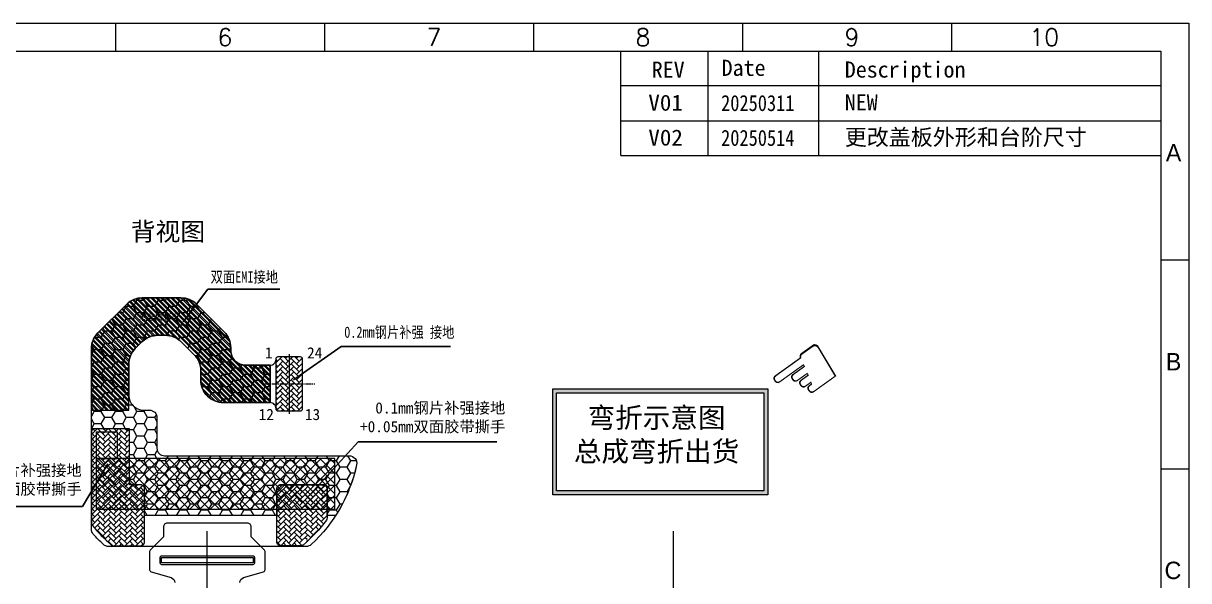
# Model space of a CAD drawing. Header units: millimetres. Extents: x 1134 to 2330, y -9 to 314.
# Drawn here: x 2174.1 to 2329.9, y 239.7 to 314.2 of the extents above; entities that cross this region are included whole.
import ezdxf
from ezdxf.enums import TextEntityAlignment as Align
from ezdxf.lldxf.tags import DXFTag

# ---------------------------------------------------------------- set-up
doc = ezdxf.new("R2010")
doc.units = ezdxf.units.MM
doc.linetypes.add('CENTER2', pattern=[1.125, 0.75, -0.125, 0.125, -0.125])
doc.linetypes.add('HIDDEN', pattern=[0.375, 0.25, -0.125])
doc.layers.get('0').update_dxf_attribs({"lineweight": 5})
for name, color, linetype, lineweight in [('COF', 110, 'Continuous', 5), ('DIM', 3, 'Continuous', 5), ('FPC', 50, 'Continuous', 5), ('ITO', 2, 'Continuous', 5), ('MFPC', 50, 'Continuous', 5), ('图框', 7, 'Continuous', 5)]:
    doc.layers.add(name, color=color, linetype=linetype, lineweight=lineweight)
doc.layers.add('EMI', color=5, linetype='Continuous')
doc.styles.add('C-E02$0$HZ', font='')
doc.styles.add('RD', font='ROMAND.shx', dxfattribs={"width": 0.8})
doc.styles.get("Standard").update_dxf_attribs({"font": 'txt', "bigfont": 'gbcbig.shx'})
doc.styles.add('宋体', font='')
doc.styles.add('汉字', font='')
doc.styles.get('C-E02$0$HZ').set_extended_font_data('SimSun')
doc.styles.get('宋体').set_extended_font_data('SimSun')
doc.styles.get('汉字').set_extended_font_data('SimSun')
tags = doc.linetypes.add('CENTER', pattern=[0.6, 0.375, -0.075, 0.075, -0.075]).pattern_tags.tags
tags[10:11] = [DXFTag(74, 4), DXFTag(75, 0), DXFTag(340, '0'), DXFTag(46, 1.0), DXFTag(50, 0.0), DXFTag(44, 0.0), DXFTag(45, 0.0)]
tags[8:9] = [DXFTag(74, 4), DXFTag(75, 0), DXFTag(340, '0'), DXFTag(46, 1.0), DXFTag(50, 0.0), DXFTag(44, 0.0), DXFTag(45, 0.0)]
tags[6:7] = [DXFTag(74, 4), DXFTag(75, 0), DXFTag(340, '0'), DXFTag(46, 1.0), DXFTag(50, 0.0), DXFTag(44, 0.0), DXFTag(45, 0.0)]
tags[4:5] = [DXFTag(74, 4), DXFTag(75, 0), DXFTag(340, '0'), DXFTag(46, 1.0), DXFTag(50, 0.0), DXFTag(44, 0.0), DXFTag(45, 0.0)]
doc.dimstyles.new('DIM', dxfattribs={"dimtxt": 1.5, "dimasz": 0.8, "dimexe": 0, "dimexo": 0.5, "dimgap": 0.11, "dimtad": 0, "dimzin": 1, "dimdsep": 46, "dimtxsty": 'RD', "dimcen": 0, "dimclrd": 256, "dimclre": 256, "dimclrt": 256, "dimadec": 0, "dimazin": 0, "dimtm": 1e-09, "dimtfac": 1, "dimtofl": 0, "dimtmove": 0, "dimatfit": 3, "dimfxl": 1, "dimlwe": -1, "dimarcsym": 0})
pattern_1 = [(45, (581.25087, 0), (7e-17, 0.71842049), [1.524, -0.508]), (135, (581.6101, 0.3592), (7e-17, 0.71842049), [1.524, -0.508])]

# ---------------------------------------------------------------- blocks, each defined once
blk = doc.blocks.new('R154GSM-001-PNL-V01-C')
at = {"layer": 'ITO', "color": 1, "linetype": 'CENTER', "lineweight": 0, "ltscale": 3}
for points in [[(469.83, 292.71), (469.83, 232.71)], [(492.82, 262.71), (446.84, 262.71)]]:
    blk.add_lwpolyline(points, dxfattribs=at)
at = {"layer": 'ITO', "lineweight": 5}
blk.add_lwpolyline([(457.74, 245.83, 0.061335), (462.95, 242.64, 0.106989), (466.26, 241.93), (473.4, 241.93, 0.106989), (476.71, 242.64, 0.061335), (481.92, 245.83, 0.568636), (478.89, 281.39, 0.02781), (474.72, 283.18, 0.063513), (472.66, 283.47), (466.99, 283.47, 0.063513), (464.93, 283.18, 0.02781), (460.77, 281.39, 0.568636)], format="xyb", close=True, dxfattribs=at)
blk.add_lwpolyline([(476.18, 242.43), (463.48, 242.43)], dxfattribs=at)
at = {"layer": 'ITO', "color": 1, "linetype": 'HIDDEN', "lineweight": 5}
blk.add_circle((469.83, 262.71), 19.56, dxfattribs=at)
blk = doc.blocks.new('R197NRK-001-POL-V01-C')
at = {"layer": 'DIM', "lineweight": 5}
blk.add_blockref('R154GSM-001-PNL-V01-C', (376.61, -0.92), dxfattribs=at)
blk = doc.blocks.new('SZ')
at = {"layer": 'FPC', "color": 1, "insert": (10.22, 1.21), "char_height": 13.2, "width": 13.2336, "attachment_point": 1, "rotation": 223.714, "style": 'C-E02$0$HZ'}
blk.add_mtext('{\\fWingdings|b0|i0|c2|p2;E}', dxfattribs=at)

msp = doc.modelspace()

# ---------------------------------------------------------------- hatches: boundary and pattern name
at = {"lineweight": 5}
h = msp.add_hatch(dxfattribs=at)
h.set_pattern_fill('ANSI32', color=251, scale=0.05, angle=540)
h.set_pattern_definition([(315, (3713.32086, -3e-13), (-0.3367596, -0.3367596), []), (315, (3713.54537, -3e-13), (-0.3367596, -0.3367596), [])])
edge = h.paths.add_edge_path()
edge.add_arc((2193.131, 269.499), 3, 45, 90, ccw=False)
edge.add_line((2195.252, 271.62), (2196.981, 269.891))
edge.add_arc((2194.859, 267.77), 3, 0, 45, ccw=False)
edge.add_line((2197.859, 267.77), (2197.859, 266.502))
edge.add_arc((2200.859, 266.502), 3, 180, 270)
edge.add_line((2200.859, 263.502), (2207.109, 263.502))
edge.add_line((2207.109, 263.502), (2207.109, 268.502))
edge.add_line((2207.109, 268.502), (2203.859, 268.502))
edge.add_arc((2203.859, 270.502), 2, 180, 270, ccw=False)
edge.add_line((2201.859, 270.502), (2201.859, 270.841))
edge.add_arc((2198.859, 270.841), 3, 360, 405)
edge.add_line((2200.981, 272.962), (2197.323, 276.62))
edge.add_arc((2195.202, 274.499), 3, 45, 90)
edge.add_line((2195.202, 277.499), (2190.038, 277.499))
edge.add_arc((2190.038, 274.499), 3, 90, 135)
edge.add_line((2187.917, 276.62), (2184.107, 272.81))
edge.add_arc((2186.228, 270.689), 3, 135, 180)
edge.add_line((2183.228, 270.689), (2183.228, 262.499))
edge.add_line((2183.228, 262.499), (2188.228, 262.499))
edge.add_line((2188.228, 262.499), (2188.228, 268.618))
edge.add_arc((2191.228, 268.618), 3, 135, 180, ccw=False)
edge.add_line((2189.107, 270.739), (2189.988, 271.62))
edge.add_arc((2192.109, 269.499), 3, 90, 135, ccw=False)
edge.add_line((2192.109, 272.499), (2193.131, 272.499))
h = msp.add_hatch(dxfattribs=at)
h.set_pattern_fill('ANSI37', color=6, scale=0.3)
h.set_pattern_definition([(45, (581.2509, 0), (-0.6735192, 0.6735192), []), (135, (581.2509, 0), (-0.6735192, -0.6735192), [])])
h.paths.add_polyline_path([(2215.787, 256.038), (2183.851, 256.038), (2183.851, 249.244), (2215.787, 249.244)])
at = {"layer": 'DIM', "lineweight": 5}
h = msp.add_hatch(color=6, dxfattribs=at)
h.dxf.hatch_style = 1
h.paths.add_polyline_path([(2244.904, 251.194), (2273.609, 251.194), (2273.609, 265.325), (2244.904, 265.325)])
h.paths.add_polyline_path([(2245.404, 264.825), (2273.109, 264.825), (2273.109, 251.694), (2245.404, 251.694)], flags=16)
h.paths.add_polyline_path([(2247.04, 263.512), (2271.002, 263.512), (2271.002, 253.634), (2247.04, 253.634)], flags=8)
at = {"layer": 'EMI', "lineweight": 5}
h = msp.add_hatch(dxfattribs=at)
h.set_pattern_fill('HONEY', color=5, scale=0.3)
h.set_pattern_definition([(180, (3713.3209, -3e-13), (-1.42875, 0.824889), [0.9525, -1.905]), (60, (3713.3209, -3e-13), (1.42874983, 0.8248893), [0.9525, -1.905]), (120, (3713.3209, -3e-13), (-1.7e-07, 1.6497783), [-1.905, 0.9525])])
edge = h.paths.add_edge_path()
edge.add_line((2215.855, 248.397), (2214.728, 248.397))
edge.add_line((2214.728, 248.397), (2214.728, 251.999))
edge.add_arc((2214.228, 251.999), 0.5, 360, 450)
edge.add_line((2214.228, 252.499), (2208.528, 252.499))
edge.add_arc((2208.528, 251.999), 0.5, 90, 180)
edge.add_line((2208.028, 251.999), (2208.028, 248.397))
edge.add_line((2208.028, 248.397), (2190.328, 248.397))
edge.add_line((2190.328, 248.397), (2190.328, 251.999))
edge.add_arc((2189.828, 251.999), 0.5, 0, 90)
edge.add_line((2189.828, 252.499), (2188.339, 252.499))
edge.add_line((2188.339, 252.499), (2188.339, 260.01))
edge.add_line((2188.339, 260.01), (2183.228, 260.01))
edge.add_line((2183.228, 260.01), (2183.228, 270.689))
edge.add_arc((2186.228, 270.689), 3, 135, 180, ccw=False)
edge.add_line((2184.107, 272.81), (2187.917, 276.62))
edge.add_arc((2190.038, 274.499), 3, 90, 135, ccw=False)
edge.add_line((2190.038, 277.499), (2195.202, 277.499))
edge.add_arc((2195.202, 274.499), 3, 45, 90, ccw=False)
edge.add_line((2197.323, 276.62), (2200.981, 272.962))
edge.add_arc((2198.859, 270.841), 3, 0, 45, ccw=False)
edge.add_line((2201.859, 270.841), (2201.859, 270.502))
edge.add_arc((2203.859, 270.502), 2, 180, 270)
edge.add_line((2203.859, 268.502), (2207.109, 268.502))
edge.add_line((2207.109, 268.502), (2207.109, 263.502))
edge.add_line((2207.109, 263.502), (2200.859, 263.502))
edge.add_arc((2200.859, 266.502), 3, 180, 270, ccw=False)
edge.add_line((2197.859, 266.502), (2197.859, 267.77))
edge.add_arc((2194.859, 267.77), 3, 360, 405)
edge.add_line((2196.981, 269.891), (2195.252, 271.62))
edge.add_arc((2193.131, 269.499), 3, 45, 90)
edge.add_line((2193.131, 272.499), (2192.109, 272.499))
edge.add_arc((2192.109, 269.499), 3, 90, 135)
edge.add_line((2189.988, 271.62), (2189.107, 270.739))
edge.add_arc((2191.228, 268.618), 3, 135, 180)
edge.add_line((2188.228, 268.618), (2188.228, 264.499))
edge.add_arc((2190.228, 264.499), 2, 180, 270)
edge.add_line((2190.228, 262.499), (2191.001, 262.499))
edge.add_arc((2191.001, 261.499), 1, 0, 90, ccw=False)
edge.add_line((2192.001, 261.499), (2192.001, 257.397))
edge.add_arc((2193.001, 257.397), 1, 180, 270)
edge.add_line((2193.001, 256.397), (2217.7, 256.397))
edge.add_arc((2217.7, 255.397), 1, -12.19932, 90, ccw=False)
edge.add_arc((2198.728, 259.499), 20.41, 327.0485, 347.80068, ccw=False)
at = {"layer": 'FPC', "lineweight": 5}
h = msp.add_hatch(dxfattribs=at)
h.set_pattern_fill('AR-HBONE', color=4, scale=0.005)
h.set_pattern_definition(pattern_1)
edge = h.paths.add_edge_path()
edge.add_line((2207.909, 262.653), (2207.909, 269.353))
edge.add_arc((2208.209, 269.353), 0.3, 90, 180, ccw=False)
edge.add_line((2208.209, 269.653), (2211.109, 269.653))
edge.add_arc((2211.109, 269.353), 0.3, 0, 90, ccw=False)
edge.add_line((2211.409, 269.353), (2211.409, 262.653))
edge.add_arc((2211.109, 262.653), 0.3, 270, 360, ccw=False)
edge.add_line((2211.109, 262.353), (2208.209, 262.353))
edge.add_arc((2208.209, 262.653), 0.3, 180, 270, ccw=False)
h = msp.add_hatch(dxfattribs=at)
h.set_pattern_fill('AR-HBONE', color=4, scale=0.005)
h.set_pattern_definition(pattern_1)
edge = h.paths.add_edge_path()
edge.add_arc((2198.728, 259.499), 19.75, 218.81071, 229.4642)
edge.add_arc((2186.217, 244.869), 0.5, 229.4642, 270)
edge.add_line((2186.217, 244.369), (2189.828, 244.369))
edge.add_arc((2189.828, 244.869), 0.5, 270, 360)
edge.add_line((2190.328, 244.869), (2190.328, 251.999))
edge.add_arc((2189.828, 251.999), 0.5, 0, 90)
edge.add_line((2189.828, 252.499), (2188.839, 252.499))
edge.add_arc((2188.839, 252.999), 0.5, 180, 270, ccw=False)
edge.add_line((2188.339, 252.999), (2188.339, 259.51))
edge.add_arc((2187.839, 259.51), 0.5, 0, 90)
edge.add_line((2187.839, 260.01), (2183.728, 260.01))
edge.add_arc((2183.728, 259.51), 0.5, 90, 180)
edge.add_line((2183.228, 259.51), (2183.228, 247.434))
edge.add_arc((2183.728, 247.434), 0.5, 180, 218.81071)
h = msp.add_hatch(dxfattribs=at)
h.set_pattern_fill('AR-HBONE', color=4, scale=0.005)
h.set_pattern_definition([(45, (2742.6915, -310.6026), (7e-17, 0.7184205), [1.524, -0.508]), (135, (2743.0507, -310.2434), (7e-17, 0.7184205), [1.524, -0.508])])
edge = h.paths.add_edge_path()
edge.add_arc((2198.728, 259.499), 19.75, 310.5358, 323.62907, ccw=False)
edge.add_arc((2211.239, 244.869), 0.5, 270, 310.5358, ccw=False)
edge.add_line((2211.239, 244.369), (2208.528, 244.369))
edge.add_arc((2208.528, 244.869), 0.5, 180, 270, ccw=False)
edge.add_line((2208.028, 244.869), (2208.028, 251.999))
edge.add_arc((2208.528, 251.999), 0.5, 90, 180, ccw=False)
edge.add_line((2208.528, 252.499), (2214.228, 252.499))
edge.add_arc((2214.228, 251.999), 0.5, 0, 90, ccw=False)
edge.add_line((2214.728, 251.999), (2214.728, 248.083))
edge.add_arc((2214.228, 248.083), 0.5, 323.62907, 360, ccw=False)

# ---------------------------------------------------------------- linework, layer by layer
at = {"color": 1, "linetype": 'CENTER', "lineweight": 5}
msp.add_line((2209.659, 269.993), (2209.659, 262.013), dxfattribs=at)
at = {"color": 251, "lineweight": 5}
msp.add_lwpolyline([(2193.131, 272.499, -0.1989124), (2195.252, 271.62), (2196.981, 269.891, -0.1989124), (2197.859, 267.77), (2197.859, 266.502, 0.4142136), (2200.859, 263.502), (2207.109, 263.502), (2207.109, 268.502), (2203.859, 268.502, -0.4142136), (2201.859, 270.502), (2201.859, 270.841, 0.1989124), (2200.981, 272.962), (2197.323, 276.62, 0.1989124), (2195.202, 277.499), (2190.038, 277.499, 0.1989124), (2187.917, 276.62), (2184.107, 272.81, 0.1989124), (2183.228, 270.689), (2183.228, 262.499), (2188.228, 262.499), (2188.228, 268.618, -0.1989124), (2189.107, 270.739), (2189.988, 271.62, -0.1989124), (2192.109, 272.499)], format="xyb", close=True, dxfattribs=at)
at = {"color": 1, "linetype": 'CENTER2', "lineweight": 5}
msp.add_lwpolyline([(2206.21, 266.003), (2213.108, 266.003)], dxfattribs=at)
at = {"color": 6, "lineweight": 5}
for points in [[(2183.851, 256.038), (2186.735, 256.038), (2186.735, 259.533), (2183.851, 259.533)], [(2215.787, 256.038), (2183.851, 256.038), (2183.851, 249.244), (2215.787, 249.244)]]:
    msp.add_lwpolyline(points, close=True, dxfattribs=at)
at = {"layer": 'COF', "color": 4}
msp.add_lwpolyline([(2203.078, 239.437, -0.3334174), (2203.583, 240.109), (2206.227, 240.88, 0.3334174), (2206.443, 241.168), (2206.443, 243.587, 0.1989124), (2206.356, 243.799), (2204.671, 245.483, -0.1989124), (2204.583, 245.695), (2204.583, 246.897, 0.4142136), (2204.083, 247.397), (2193.373, 247.397, 0.4142136), (2192.873, 246.897), (2192.873, 245.695, -0.1989124), (2192.786, 245.483), (2191.101, 243.799, 0.1989124), (2191.013, 243.587), (2191.013, 241.168, 0.3334174), (2191.23, 240.88), (2193.874, 240.109, -0.3334174), (2194.378, 239.437)], format="xyb", dxfattribs=at)
at = {"layer": 'COF', "color": 6}
msp.add_lwpolyline([(2204.866, 241.88, 0.4142136), (2205.066, 242.08), (2205.066, 242.794, 0.4142136), (2204.866, 242.994), (2192.591, 242.994, 0.4142136), (2192.391, 242.794), (2192.391, 242.08, 0.4142136), (2192.591, 241.88)], format="xyb", close=True, dxfattribs=at)
at = {"layer": 'COF', "color": 1}
msp.add_lwpolyline([(2192.591, 242.08), (2192.591, 242.794), (2204.866, 242.794), (2204.866, 242.08)], close=True, dxfattribs=at)
at = {"layer": 'DIM', "color": 6, "lineweight": 5}
for points in [[(2244.904, 265.325), (2273.609, 265.325), (2273.609, 251.194), (2244.904, 251.194)], [(2245.404, 264.825), (2273.109, 264.825), (2273.109, 251.694), (2245.404, 251.694)]]:
    msp.add_lwpolyline(points, close=True, dxfattribs=at)
at = {"layer": 'EMI', "color": 5, "lineweight": 5}
msp.add_lwpolyline([(2215.855, 248.397), (2214.728, 248.397), (2214.728, 251.999, 0.4142136), (2214.228, 252.499), (2208.528, 252.499, 0.4142136), (2208.028, 251.999), (2208.028, 248.397), (2190.328, 248.397), (2190.328, 251.999, 0.4142136), (2189.828, 252.499), (2188.339, 252.499), (2188.339, 260.01), (2183.228, 260.01), (2183.228, 270.689, -0.1989124), (2184.107, 272.81), (2187.917, 276.62, -0.1989124), (2190.038, 277.499), (2195.202, 277.499, -0.1989124), (2197.323, 276.62), (2200.981, 272.962, -0.1989124), (2201.859, 270.841), (2201.859, 270.502, 0.4142136), (2203.859, 268.502), (2207.109, 268.502), (2207.109, 263.502), (2200.859, 263.502, -0.4142136), (2197.859, 266.502), (2197.859, 267.77, 0.1989124), (2196.981, 269.891), (2195.252, 271.62, 0.1989124), (2193.131, 272.499), (2192.109, 272.499, 0.1989124), (2189.988, 271.62), (2189.107, 270.739, 0.1989124), (2188.228, 268.618), (2188.228, 264.499, 0.4142136), (2190.228, 262.499), (2191.001, 262.499, -0.4142136), (2192.001, 261.499), (2192.001, 257.397, 0.4142136), (2193.001, 256.397), (2217.7, 256.397, -0.4780435), (2218.678, 255.186, -0.0907968)], format="xyb", close=True, dxfattribs=at)
at = {"layer": 'FPC', "color": 4, "lineweight": 5}
for points in [[(2207.909, 262.653), (2207.909, 269.353, -0.4142136), (2208.209, 269.653), (2211.109, 269.653, -0.4142136), (2211.409, 269.353), (2211.409, 262.653, -0.4142136), (2211.109, 262.353), (2208.209, 262.353, -0.4142136)], [(2183.339, 247.12, 0.0465181), (2185.892, 244.489, 0.1787385), (2186.217, 244.369), (2189.828, 244.369, 0.4142136), (2190.328, 244.869), (2190.328, 251.999, 0.4142136), (2189.828, 252.499), (2188.839, 252.499, -0.4142136), (2188.339, 252.999), (2188.339, 259.51, 0.4142136), (2187.839, 260.01), (2183.728, 260.01, 0.4142136), (2183.228, 259.51), (2183.228, 247.434, 0.1709812)], [(2214.631, 247.787, -0.0571924), (2211.564, 244.489, -0.1787385), (2211.239, 244.369), (2208.528, 244.369, -0.4142136), (2208.028, 244.869), (2208.028, 251.999, -0.4142136), (2208.528, 252.499), (2214.228, 252.499, -0.4142136), (2214.728, 251.999), (2214.728, 248.083, -0.1600439)]]:
    msp.add_lwpolyline(points, format="xyb", close=True, dxfattribs=at)
at = {"layer": 'MFPC', "color": 1, "linetype": 'Continuous'}
msp.add_lwpolyline([(2212.609, 244.536, -0.1891815), (2211.929, 244.269), (2185.528, 244.269, -0.1891815), (2184.848, 244.536, -0.0239314), (2183.481, 245.931, -0.1838302), (2183.228, 246.595), (2183.228, 270.689, -0.1989124), (2184.107, 272.81), (2187.917, 276.62, -0.1989124), (2190.038, 277.499), (2195.202, 277.499, -0.1989124), (2197.323, 276.62), (2200.981, 272.962, -0.1989124), (2201.859, 270.841), (2201.859, 270.502, 0.4142136), (2203.859, 268.502), (2207.109, 268.502, 0.4142136), (2207.909, 269.302), (2207.909, 269.353, -0.4142136), (2208.209, 269.653), (2211.109, 269.653, -0.4142136), (2211.409, 269.353), (2211.409, 262.653, -0.4142136), (2211.109, 262.353), (2208.209, 262.353, -0.4142136), (2207.909, 262.653), (2207.909, 262.702, 0.4142136), (2207.109, 263.502), (2200.859, 263.502, -0.4142136), (2197.859, 266.502), (2197.859, 267.77, 0.1989124), (2196.981, 269.891), (2195.252, 271.62, 0.1989124), (2193.131, 272.499), (2192.109, 272.499, 0.1989124), (2189.988, 271.62), (2189.107, 270.739, 0.1989124), (2188.228, 268.618), (2188.228, 264.499, 0.4142136), (2190.228, 262.499), (2191.001, 262.499, -0.4142136), (2192.001, 261.499), (2192.001, 257.397, 0.4142136), (2193.001, 256.397), (2217.7, 256.397, -0.4780435), (2218.678, 255.186, -0.1536909)], format="xyb", close=True, dxfattribs=at)
at = {"layer": '图框', "color": 7, "linetype": 'ByBlock', "lineweight": 5, "ltscale": 0.55}
for p, q in [((2186.495, 310.478), (2186.495, 314.203)), ((2214.425, 310.478), (2214.425, 314.203)), ((2242.355, 310.478), (2242.355, 314.203)), ((2270.285, 310.478), (2270.285, 314.203)), ((2298.216, 310.478), (2298.216, 314.203)), ((2046.844, 310.478), (2326.146, 310.478)), ((2254.003, 296.511), (2254.003, 310.478)), ((2265.642, 296.511), (2265.642, 310.455)), ((2280.446, 296.511), (2280.446, 310.478)), ((2326.146, 310.478), (2326.146, 114.939)), ((2326.146, 305.823), (2254.003, 305.823)), ((2254.003, 301.167), (2326.146, 301.167)), ((2254.003, 296.511), (2326.146, 296.511)), ((2329.87, 282.544), (2326.146, 282.544)), ((2329.87, 254.61), (2326.146, 254.61))]:
    msp.add_line(p, q, dxfattribs=at)
msp.add_lwpolyline([(2043.119, 314.203), (2329.87, 314.203), (2329.87, 111.214), (2043.119, 111.214)], close=True, dxfattribs=at)

# ---------------------------------------------------------------- block references
at = {"layer": 'DIM', "lineweight": 5, "rotation": 180}
for p in [(3045.162, 478.13), (3107.459, 478.13)]:
    msp.add_blockref('R197NRK-001-POL-V01-C', p, dxfattribs=at)
at = {"layer": 'FPC', "linetype": 'ByBlock', "lineweight": 0, "xscale": 0.6230710225154203, "yscale": 0.6230710225167968, "zscale": 0.6230710225165675, "rotation": 171.9404622025935}
msp.add_blockref('SZ', (2278.57, 267.958), dxfattribs=at)

# ---------------------------------------------------------------- texts
at = {"color": 251, "lineweight": 5, "insert": (2189.5, 275.307), "char_height": 0.8, "width": 8.45176, "attachment_point": 1, "style": '汉字'}
msp.add_mtext('{\\fMicrosoft YaHei|b0|i0|c134|p34;单层弯折区}', dxfattribs=at)
at = {"layer": 'DIM', "color": 3, "char_height": 1.5, "width": 24.67035, "attachment_point": 3, "style": '宋体'}
for s, insert in [('{\\W0.8;\\C256;双面EMI接地}', (2208.168, 281.055)), ('0.1mm钢片补强接地\\P+0.05mm双面胶带撕手', (2238.552, 263.545)), ('0.1mm钢片补强接地\\P+0.05mm双面胶带撕手', (2181.943, 255.207))]:
    msp.add_mtext(s, dxfattribs=dict(at, insert=insert))
at = {"layer": 'DIM', "lineweight": 5, "insert": (2231.741, 273.668), "char_height": 1.5, "width": 16.20215, "attachment_point": 3, "style": 'RD'}
msp.add_mtext('{\\fSimSun|b0|i0|c134|p2;0.2mm钢片补强 接地}', dxfattribs=at)
at = {"layer": 'DIM', "color": 1, "char_height": 1.5, "width": 16.15041, "attachment_point": 1, "line_spacing_factor": 0.9, "style": '宋体'}
for s, insert in [('\\A1;1', (2206.426, 270.901)), ('\\A1;24', (2212.054, 270.901)), ('\\A1;12', (2205.585, 262.67)), ('\\A1;13', (2211.765, 262.67))]:
    msp.add_mtext(s, dxfattribs=dict(at, insert=insert))
at = {"layer": '图框', "linetype": 'Continuous', "lineweight": 5, "style": '汉字'}
for s, width, p, p2 in [('V01', 1.004253, (2257.663, 302.519), (2262.274, 302.519)), ('20250311', 0.800582, (2267.387, 302.475), (2277.189, 302.475))]:
    msp.add_text(s, height=2.1418, dxfattribs=dict(at, width=width)).set_placement(p, p2, align=Align.FIT)
at = {"layer": '图框', "color": 1, "linetype": 'Continuous', "lineweight": 5, "style": '汉字'}
for s, width, p, p2 in [('V02', 1.004253, (2257.663, 297.863), (2262.274, 297.863)), ('20250514', 0.800582, (2267.387, 297.82), (2277.189, 297.82))]:
    msp.add_text(s, height=2.1418, dxfattribs=dict(at, width=width)).set_placement(p, p2, align=Align.FIT)
at = {"layer": '图框', "color": 7, "linetype": 'ByBlock', "lineweight": 5, "ltscale": 0.55}
for s, insert, char_height, width, attachment_point in [('6', (2200.077, 313.501), 2.328, 3.96258, 1), ('7', (2228.007, 313.501), 2.328, 3.96258, 1), ('8', (2255.937, 313.501), 2.328, 3.96258, 1), ('9', (2283.867, 313.501), 2.328, 3.96258, 1), ('10', (2312.564, 313.501), 2.3279, 3.96258, 3), ('{\\fSimSun|b0|i0|c134|p2;REV}', (2258.114, 309.088), 2.15543, 3.96258, 1), ('{\\fSimSun|b0|i0|c134|p2;Date}', (2267.459, 309.332), 2.15543, 3.96258, 1), ('{\\fSimSun|b0|i0|c134|p2;Description}', (2283.912, 309.101), 2.15543, 17.91346, 1), ('{\\f\uffd0ￂﾼﾚￃ\ufff7\ufff3w|b0|i0|c136|p54;A}', (2328.888, 295.736), 2.32786, 3.96258, 9), ('{\\f\uffd0ￂﾼﾚￃ\ufff7\ufff3w|b0|i0|c134|p54;B}', (2328.888, 267.806), 2.32786, 3.96258, 9), ('{\\f\uffd0ￂﾼﾚￃ\ufff7\ufff3w|b0|i0|c134|p54;C}', (2328.888, 239.876), 2.32786, 3.96258, 9)]:
    msp.add_mtext(s, dxfattribs=dict(at, insert=insert, char_height=char_height, width=width, attachment_point=attachment_point))
at = {"layer": '图框', "linetype": 'ByBlock', "lineweight": 5, "ltscale": 0.55, "insert": (2283.915, 304.716), "char_height": 2.15543, "width": 3.96258, "attachment_point": 1, "style": '汉字'}
msp.add_mtext('{\\fSimSun|b0|i0|c134|p2;NEW}', dxfattribs=at)
at = {"layer": '图框', "color": 1, "linetype": 'ByBlock', "lineweight": 5, "ltscale": 0.55, "insert": (2283.915, 300.061), "char_height": 2.15543, "width": 43.08761, "attachment_point": 1, "style": '汉字'}
msp.add_mtext('更改盖板外形和台阶尺寸', dxfattribs=at)
at = {"layer": '图框', "color": 1, "lineweight": 5, "attachment_point": 1}
for s, insert, char_height, width in [('{\\fSimSun|b0|i0|c134|p2;背视图}', (2188.498, 287.59), 2.43019, 22.62382), ('{\\fSimSun|b0|i0|c134|p2; 弯折示意图\\P总成弯折出货}', (2247.715, 262.837), 2.70021, 68.68051)]:
    msp.add_mtext(s, dxfattribs=dict(at, insert=insert, char_height=char_height, width=width))

# ---------------------------------------------------------------- leaders
at = {"layer": 'DIM', "lineweight": 5}
for points, override in [([(2195.484, 274.283), (2198.797, 278.649), (2208.424, 278.649)], {"dimgap": 0.11, "dimtad": 0}), ([(2210.238, 266.532), (2216.596, 271.002), (2231.223, 271.002)], {"dimgap": 0.11, "dimtad": 0, "dimfxl": 1.25}), ([(2212.002, 250.701), (2218.872, 258.243), (2237.429, 258.243)], {"dimgap": 0.11, "dimtad": 0, "dimfxl": 1.25}), ([(2185.418, 255.326), (2182.066, 249.621), (2162.549, 249.621)], {"dimgap": 0.11, "dimtad": 0, "dimfxl": 1.25})]:
    msp.add_leader(points, dimstyle='DIM', override=override, dxfattribs=at)

doc.saveas('drawing.dxf')
